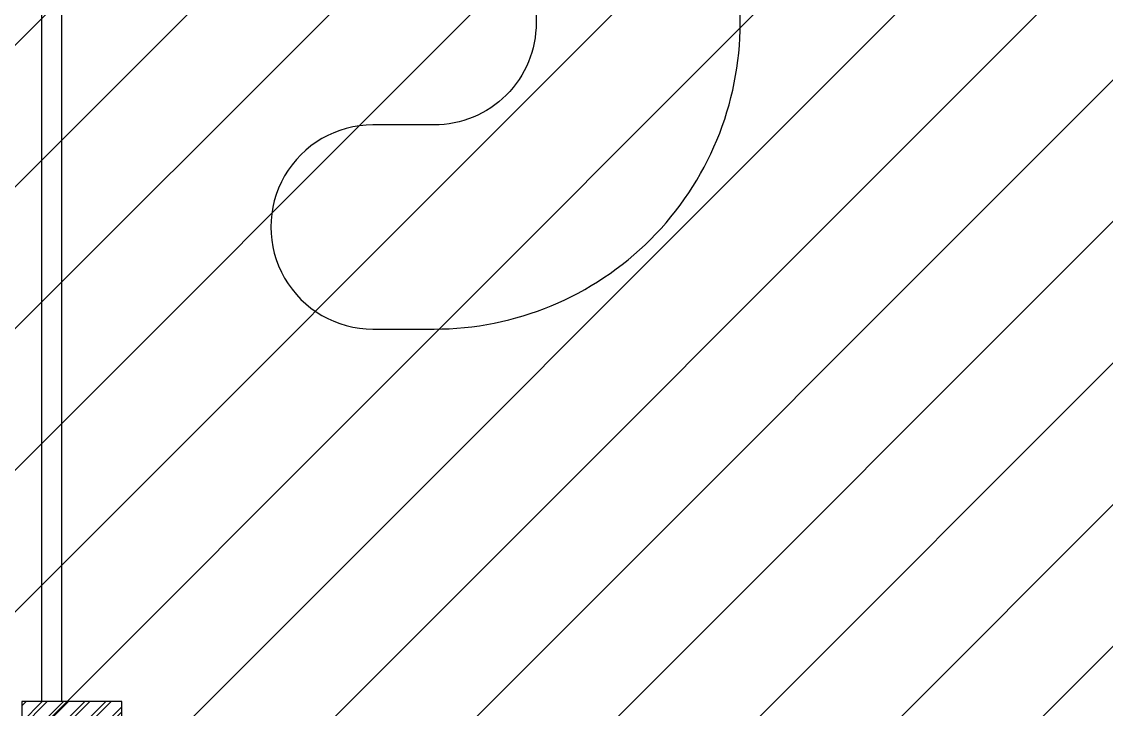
# Model space of a CAD drawing. Header units: inches. Extents: x 66261 to 131389, y 89316 to 134980.
# Drawn here: x 114037 to 116746, y 100591 to 102308 of the extents above; entities that cross this region are included whole.
import ezdxf

# ---------------------------------------------------------------- set-up
doc = ezdxf.new("R2010")
doc.units = ezdxf.units.IN
doc.header["$MEASUREMENT"] = 0
doc.layers.add('DIM', color=251, linetype='Continuous', lineweight=0)
doc.layers.add('M-HVAC-EQPM-NEW', color=5, linetype='Continuous')
doc.layers.add('M-X-BKGD', color=8, linetype='Continuous')
pattern_1 = [(45, (-419081.275, 340225.797), (-26.5165043, 26.5165043), [])]
pattern_2 = [(315, (-538555.936, -525558.125), (26.5165043, 26.5165043), [])]

# ---------------------------------------------------------------- blocks, each defined once
blk = doc.blocks.new('123')
at = {"layer": 'DIM', "linetype": 'Continuous', "lineweight": 0, "ltscale": 10}
h = blk.add_hatch(dxfattribs=at)
h.set_pattern_fill('ANSI31', color=256, scale=300, angle=-90, style=0)
h.set_pattern_definition(pattern_2)
h.paths.add_polyline_path([(-778170.8, -1058926.2), (-778170.8, -1058676.2), (-778420.8, -1058676.2), (-778420.8, -1058926.2)])
h = blk.add_hatch(dxfattribs=at)
h.set_pattern_fill('ANSI31', color=256, scale=300, angle=-90, style=0)
h.set_pattern_definition(pattern_2)
h.paths.add_polyline_path([(-778170.8, -1058926.2), (-778170.8, -1058676.2), (-778420.8, -1058676.2), (-778420.8, -1058926.2)])
at = {"layer": 'DIM'}
for p, q in [((-778170.8, -1058726.2), (-774670.9, -1058726.2)), ((-778170.8, -1058726.2), (-774670.9, -1058726.2)), ((-778170.8, -1058776.2), (-774670.9, -1058776.2)), ((-778170.8, -1058776.2), (-774670.9, -1058776.2))]:
    blk.add_line(p, q, dxfattribs=at)
blk.add_lwpolyline([(-778420.8, -1058676.2), (-778420.8, -1058926.2), (-778170.8, -1058926.2), (-778170.8, -1058676.2)], close=True, dxfattribs=at)
blk.add_lwpolyline([(-778420.8, -1058676.2), (-778420.8, -1058926.2), (-778170.8, -1058926.2), (-778170.8, -1058676.2)], close=True, dxfattribs=at)

msp = doc.modelspace()

# ---------------------------------------------------------------- hatches: boundary and pattern name
at = {"layer": 'M-HVAC-EQPM-NEW'}
h = msp.add_hatch(dxfattribs=at)
h.set_pattern_fill('ANSI31', color=8, scale=2000)
h.set_pattern_definition([(45, (-70994.24, -96907.33), (-176.7767, 176.7767), [])])
h.paths.add_polyline_path([(113332, 112105.4), (128502.5, 112216.3), (128502.5, 109594.2), (128492, 100218.8), (113321.5, 100107.9)])
at = {"layer": 'M-X-BKGD', "linetype": 'Continuous', "lineweight": 0, "ltscale": 10}
h = msp.add_hatch(dxfattribs=at)
h.set_pattern_fill('ANSI31', color=8, scale=300, style=0)
h.set_pattern_definition(pattern_1)
h.paths.add_polyline_path([(114286.8, 100610.9), (114036.8, 100610.9), (114036.8, 100360.9), (114286.8, 100360.9)])
h = msp.add_hatch(dxfattribs=at)
h.set_pattern_fill('ANSI31', color=8, scale=300, style=0)
h.set_pattern_definition(pattern_1)
h.paths.add_polyline_path([(114286.8, 100610.9), (114036.8, 100610.9), (114036.8, 100360.9), (114286.8, 100360.9)])

# ---------------------------------------------------------------- linework, layer by layer
at = {"layer": 'M-X-BKGD', "color": 8}
for p, q in [((114086.8, 100610.9), (114086.8, 104110.8)), ((114086.8, 100610.9), (114086.8, 104110.8)), ((114136.8, 100610.9), (114136.8, 104110.8)), ((114136.8, 100610.9), (114136.8, 104110.8))]:
    msp.add_line(p, q, dxfattribs=at)
for points in [[(114914, 101540.6), (115067, 101540.6, 0.414214), (115831.4, 102305), (115831.4, 102355), (115321.8, 102355), (115321.8, 102305, -0.414214), (115067, 102050.2), (114914, 102050.2)], [(115321.8, 102305, -0.414214), (115067, 102050.2), (114914, 102050.2)], [(114914, 101540.6), (115067, 101540.6, 0.414214), (115831.4, 102305)]]:
    msp.add_lwpolyline(points, format="xyb", dxfattribs=at)
msp.add_lwpolyline([(114036.8, 100360.9), (114286.8, 100360.9), (114286.8, 100610.9), (114036.8, 100610.9)], close=True, dxfattribs=at)
at = {"layer": 'M-X-BKGD', "color": 8, "linetype": 'Continuous', "lineweight": 0, "ltscale": 10}
msp.add_lwpolyline([(114036.8, 100360.9), (114286.8, 100360.9), (114286.8, 100610.9), (114036.8, 100610.9)], close=True, dxfattribs=at)
at = {"layer": 'M-X-BKGD', "color": 8}
msp.add_arc((114914, 101795.4), 254.8, 89.9999, 270.0001, dxfattribs=at)

# ---------------------------------------------------------------- block references
at = {"layer": 'M-X-BKGD', "rotation": 90}
msp.add_blockref('123', (-944639.4, 878781.7), dxfattribs=at)

doc.saveas('drawing.dxf')
